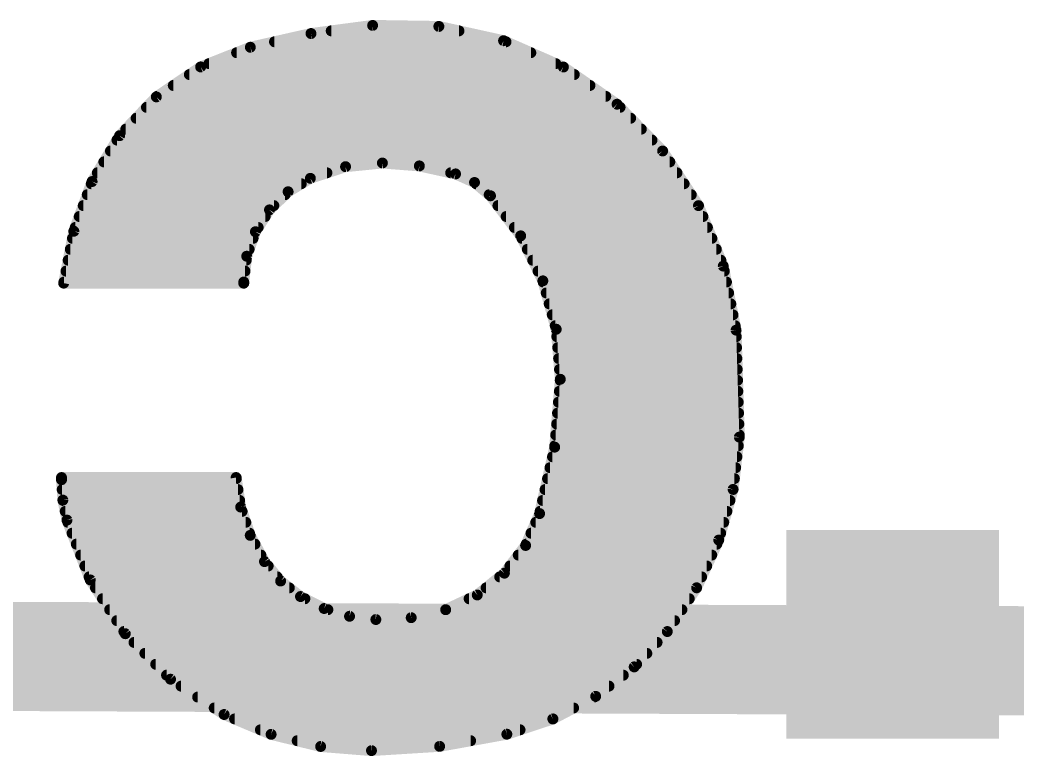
# Model space of a CAD drawing. Extents: x -28 to 79, y -23 to 28.
# Drawn here: x 7.394 to 9.714, y 10.556 to 12.268 of the extents above; entities that cross this region are included whole.
import ezdxf

# ---------------------------------------------------------------- set-up
doc = ezdxf.new("R2010")
doc.units = 0
doc.layers.add('1', color=12, linetype='CONTINUOUS')
doc.layers.add('22', color=53, linetype='CONTINUOUS')

# ---------------------------------------------------------------- blocks, each defined once
blk = doc.blocks.new('RECT')
blk.add_solid([(-0.5, -0.5), (0.5, -0.5), (-0.5, 0.5), (0.5, 0.5)])

msp = doc.modelspace()

# ---------------------------------------------------------------- linework, layer by layer
at = {"layer": '1', "const_width": 0.254}
msp.add_lwpolyline([(20.83, 10.73), (5.715, 10.795)], dxfattribs=at)
at = {"layer": '22', "const_width": 0.0254}
for points in [[(8.2144, 12.2555), (8.071, 12.2366)], [(8.1181, 12.2428), (8.4154, 12.2428)], [(8.3686, 12.2531), (8.2144, 12.2555)], [(8.5192, 12.2199), (8.3686, 12.2531)], [(8.071, 12.2366), (7.9299, 12.2047)], [(7.9861, 12.2174), (8.5249, 12.2174)], [(8.6583, 12.1588), (8.5192, 12.2199)], [(7.9299, 12.2047), (7.8142, 12.1589)], [(7.8978, 12.192), (8.5827, 12.192)], [(7.8142, 12.1589), (7.7112, 12.0892)], [(7.8336, 12.1666), (8.6405, 12.1666)], [(8.7832, 12.0722), (8.6583, 12.1588)], [(7.788, 12.1412), (8.6837, 12.1412)], [(7.7505, 12.1158), (8.7203, 12.1158)], [(7.7112, 12.0892), (7.6256, 11.999)], [(7.7129, 12.0904), (8.757, 12.0904)], [(7.6882, 12.065), (8.7903, 12.065)], [(8.8893, 11.9634), (8.7832, 12.0722)], [(7.6641, 12.0396), (8.815, 12.0396)], [(7.6401, 12.0142), (8.8398, 12.0142)], [(7.6256, 11.999), (7.5616, 11.8923)], [(7.6195, 11.9888), (8.8646, 11.9888)], [(7.6043, 11.9634), (8.8894, 11.9634)], [(8.9727, 11.8364), (8.8893, 11.9634)], [(7.589, 11.938), (8.906, 11.938)], [(8.0696, 11.8999), (8.1514, 11.9269)], [(8.1514, 11.9269), (8.2372, 11.9355)], [(8.2372, 11.9355), (8.3232, 11.9287)], [(8.3232, 11.9287), (8.4074, 11.9101)], [(7.5616, 11.8923), (7.5191, 11.7768)], [(7.5738, 11.9126), (8.1081, 11.9126)], [(8.0178, 11.8687), (8.0696, 11.8999)], [(8.3961, 11.9126), (8.9227, 11.9126)], [(8.4074, 11.9101), (8.4515, 11.8903)], [(7.5597, 11.8872), (8.0485, 11.8872)], [(7.9745, 11.8265), (8.0178, 11.8687)], [(8.4515, 11.8903), (8.4887, 11.8593)], [(8.4552, 11.8872), (8.9394, 11.8872)], [(7.5504, 11.8618), (8.0108, 11.8618)], [(8.4857, 11.8618), (8.9561, 11.8618)], [(8.4887, 11.8593), (8.559, 11.7661)], [(7.5411, 11.8364), (7.9846, 11.8364)], [(7.9418, 11.7756), (7.9745, 11.8265)], [(8.506, 11.8364), (8.9728, 11.8364)], [(9.0304, 11.6958), (8.9727, 11.8364)], [(7.5317, 11.811), (7.9645, 11.811)], [(8.5251, 11.811), (8.9832, 11.811)], [(7.5191, 11.7768), (7.4955, 11.6561)], [(7.5224, 11.7856), (7.9482, 11.7856)], [(7.9215, 11.7187), (7.9418, 11.7756)], [(8.5443, 11.7856), (8.9936, 11.7856)], [(7.5159, 11.7602), (7.9363, 11.7602)], [(8.559, 11.7661), (8.6106, 11.6614)], [(8.5619, 11.7602), (9.004, 11.7602)], [(7.5109, 11.7348), (7.9272, 11.7348)], [(8.5744, 11.7348), (9.0144, 11.7348)], [(7.5059, 11.7094), (7.9204, 11.7094)], [(7.9146, 11.6586), (7.9215, 11.7187)], [(8.5869, 11.7094), (9.0248, 11.7094)], [(7.501, 11.684), (7.9175, 11.684)], [(8.5994, 11.684), (9.0328, 11.684)], [(9.0602, 11.5468), (9.0304, 11.6958)], [(7.496, 11.6586), (7.9146, 11.6586)], [(7.9146, 11.6561), (7.9146, 11.6586)], [(8.6106, 11.6614), (8.6417, 11.5489)], [(8.6113, 11.6586), (9.0379, 11.6586)], [(7.4955, 11.6561), (7.9146, 11.6561)], [(8.6184, 11.6332), (9.0429, 11.6332)], [(8.6254, 11.6078), (9.048, 11.6078)], [(8.6324, 11.5824), (9.0531, 11.5824)], [(8.6394, 11.557), (9.0582, 11.557)], [(8.6417, 11.5489), (8.6512, 11.4325)], [(9.0678, 11.2979), (9.0602, 11.5468)], [(8.6431, 11.5316), (9.0607, 11.5316)], [(8.6452, 11.5062), (9.0614, 11.5062)], [(8.6472, 11.4808), (9.0622, 11.4808)], [(8.6493, 11.4554), (9.063, 11.4554)], [(8.6512, 11.4325), (8.6381, 11.2746)], [(8.651, 11.43), (9.0638, 11.43)], [(8.6489, 11.4046), (9.0645, 11.4046)], [(8.6468, 11.3792), (9.0653, 11.3792)], [(8.6447, 11.3538), (9.0661, 11.3538)], [(8.6426, 11.3284), (9.0669, 11.3284)], [(8.6405, 11.303), (9.0676, 11.303)], [(9.0533, 11.1763), (9.0678, 11.2979)], [(8.6381, 11.2746), (8.603, 11.1201)], [(8.6383, 11.2776), (9.0654, 11.2776)], [(8.633, 11.2522), (9.0623, 11.2522)], [(8.6272, 11.2268), (9.0593, 11.2268)], [(7.8969, 11.2039), (7.4905, 11.2039)], [(7.4905, 11.2039), (7.4905, 11.1989)], [(7.4905, 11.2014), (7.8973, 11.2014)], [(7.4905, 11.1989), (7.4937, 11.1515)], [(7.9075, 11.1352), (7.8969, 11.2039)], [(8.6215, 11.2014), (9.0563, 11.2014)], [(7.492, 11.176), (7.9012, 11.176)], [(8.6157, 11.176), (9.0532, 11.176)], [(9.0199, 11.0586), (9.0533, 11.1763)], [(7.4937, 11.1515), (7.5032, 11.1049)], [(7.4939, 11.1506), (7.9051, 11.1506)], [(8.6099, 11.1506), (9.046, 11.1506)], [(7.4991, 11.1252), (7.9108, 11.1252)], [(7.9297, 11.0694), (7.9075, 11.1352)], [(8.6042, 11.1252), (9.0388, 11.1252)], [(7.5032, 11.1049), (7.5574, 10.9658)], [(8.603, 11.1201), (8.5704, 11.0459)], [(7.5052, 11.0998), (7.9194, 11.0998)], [(8.5941, 11.0998), (9.0316, 11.0998)], [(7.5151, 11.0744), (7.928, 11.0744)], [(7.9629, 11.0084), (7.9297, 11.0694)], [(8.5829, 11.0744), (9.0244, 11.0744)], [(8.9684, 10.9475), (9.0199, 11.0586)], [(7.525, 11.049), (7.9408, 11.049)], [(8.5704, 11.0459), (8.5211, 10.9816)], [(8.5718, 11.049), (9.0154, 11.049)], [(7.5349, 11.0236), (7.9546, 11.0236)], [(8.5533, 11.0236), (9.0037, 11.0236)], [(7.5448, 10.9982), (7.9714, 10.9982)], [(8.0004, 10.9632), (7.9629, 11.0084)], [(8.5339, 10.9982), (8.9919, 10.9982)], [(7.5547, 10.9728), (7.9924, 10.9728)], [(7.5574, 10.9658), (7.6389, 10.8407)], [(8.0467, 10.9271), (8.0004, 10.9632)], [(8.5211, 10.9816), (8.4579, 10.9309)], [(8.5102, 10.9728), (8.9801, 10.9728)], [(7.5694, 10.9474), (8.0207, 10.9474)], [(8.4785, 10.9474), (8.9684, 10.9474)], [(8.9002, 10.8458), (8.9684, 10.9475)], [(7.5859, 10.922), (8.0568, 10.922)], [(8.1018, 10.8992), (8.0467, 10.9271)], [(8.4579, 10.9309), (8.3845, 10.8966)], [(8.439, 10.922), (8.9513, 10.922)], [(7.6025, 10.8966), (8.1104, 10.8966)], [(8.1608, 10.8813), (8.1018, 10.8992)], [(8.3845, 10.8966), (8.3043, 10.878)], [(8.3845, 10.8966), (8.9343, 10.8966)], [(7.619, 10.8712), (8.9172, 10.8712)], [(8.222, 10.8737), (8.1608, 10.8813)], [(8.3043, 10.878), (8.222, 10.8737)], [(7.6356, 10.8458), (8.9002, 10.8458)], [(7.6389, 10.8407), (7.7442, 10.7349)], [(8.8231, 10.7635), (8.9002, 10.8458)], [(7.6591, 10.8204), (8.8764, 10.8204)], [(7.6844, 10.795), (8.8526, 10.795)], [(7.7096, 10.7696), (8.8288, 10.7696)], [(8.7335, 10.6951), (8.8231, 10.7635)], [(7.7349, 10.7442), (8.7978, 10.7442)], [(7.7442, 10.7349), (7.8689, 10.6528)], [(7.7686, 10.7188), (8.7646, 10.7188)], [(7.8072, 10.6934), (8.7303, 10.6934)], [(8.6338, 10.6424), (8.7335, 10.6951)], [(7.8458, 10.668), (8.6822, 10.668)], [(7.8689, 10.6528), (7.9782, 10.6067)], [(7.8931, 10.6426), (8.6341, 10.6426)], [(8.5268, 10.607), (8.6338, 10.6424)], [(7.9532, 10.6172), (8.5576, 10.6172)], [(7.9782, 10.6067), (8.0935, 10.5784)], [(8.0389, 10.5918), (8.4426, 10.5918)], [(8.3704, 10.5788), (8.5268, 10.607)], [(8.0935, 10.5784), (8.2118, 10.5689)], [(8.2118, 10.5689), (8.3704, 10.5788)]]:
    msp.add_lwpolyline(points, dxfattribs=at)
at = {"layer": '22', "const_width": 0.0127}
for points in [[(8.1181, 12.2492, 1), (8.1181, 12.2365)], [(8.2145, 12.2618, 1), (8.2143, 12.2492)], [(8.2152, 12.2492, 1), (8.2136, 12.2618)], [(8.37, 12.2593, 1), (8.3672, 12.2469)], [(8.3685, 12.2468, 1), (8.3687, 12.2595)], [(8.4154, 12.2365, 1), (8.4154, 12.2492)], [(7.9861, 12.2238, 1), (7.9861, 12.2111)], [(8.0702, 12.2429, 1), (8.0718, 12.2303)], [(8.0724, 12.2304, 1), (8.0696, 12.2428)], [(8.5218, 12.2257, 1), (8.5166, 12.2141)], [(8.5178, 12.2137, 1), (8.5206, 12.2261)], [(8.5249, 12.2111, 1), (8.5249, 12.2238)], [(7.9285, 12.2109, 1), (7.9313, 12.1985)], [(7.9322, 12.1988, 1), (7.9276, 12.2106)], [(7.8978, 12.1983, 1), (7.8978, 12.1857)], [(8.5827, 12.1857, 1), (8.5827, 12.1983)], [(7.8119, 12.1648, 1), (7.8166, 12.153)], [(7.8178, 12.1537, 1), (7.8107, 12.1642)], [(7.8336, 12.173, 1), (7.8336, 12.1603)], [(8.6405, 12.1603, 1), (8.6405, 12.173)], [(8.6619, 12.164, 1), (8.6547, 12.1535)], [(8.6558, 12.1529, 1), (8.6609, 12.1646)], [(7.788, 12.1476, 1), (7.788, 12.1349)], [(8.6837, 12.1349, 1), (8.6837, 12.1476)], [(7.7505, 12.1221, 1), (7.7505, 12.1095)], [(8.7203, 12.1095, 1), (8.7203, 12.1221)], [(7.7076, 12.0945, 1), (7.7147, 12.084)], [(7.7129, 12.0968, 1), (7.7129, 12.0841)], [(7.7158, 12.0849, 1), (7.7066, 12.0936)], [(8.757, 12.0841, 1), (8.757, 12.0968)], [(7.6882, 12.0714, 1), (7.6882, 12.0587)], [(8.7878, 12.0766, 1), (8.7787, 12.0678)], [(8.7796, 12.067, 1), (8.7868, 12.0774)], [(8.7903, 12.0587, 1), (8.7903, 12.0714)], [(7.6641, 12.0459, 1), (7.6641, 12.0333)], [(8.815, 12.0333, 1), (8.815, 12.0459)], [(7.6401, 12.0206, 1), (7.6401, 12.0079)], [(8.8398, 12.0079, 1), (8.8398, 12.0206)], [(7.6195, 11.9952, 1), (7.6195, 11.9825)], [(7.621, 12.0033, 1), (7.6302, 11.9946)], [(7.6311, 11.9957, 1), (7.6202, 12.0022)], [(8.8646, 11.9825, 1), (8.8646, 11.9952)], [(7.6043, 11.9697, 1), (7.6043, 11.9571)], [(8.8946, 11.9669, 1), (8.884, 11.9599)], [(8.8848, 11.959, 1), (8.8939, 11.9679)], [(8.8894, 11.9571, 1), (8.8894, 11.9697)], [(7.589, 11.9444, 1), (7.589, 11.9317)], [(8.906, 11.9317, 1), (8.906, 11.9444)], [(8.1508, 11.9332, 1), (8.1521, 11.9206)], [(8.1534, 11.9209, 1), (8.1494, 11.933)], [(8.2377, 11.9418, 1), (8.2367, 11.9292)], [(8.2378, 11.9292, 1), (8.2366, 11.9418)], [(8.3245, 11.9349, 1), (8.3218, 11.9225)], [(8.3227, 11.9223, 1), (8.3237, 11.935)], [(7.5676, 11.8901, 1), (7.5556, 11.8945)], [(7.5738, 11.919, 1), (7.5738, 11.9063)], [(8.0676, 11.9059, 1), (8.0716, 11.8939)], [(8.0729, 11.8945, 1), (8.0663, 11.9053)], [(8.1081, 11.9063, 1), (8.1081, 11.919)], [(8.3961, 11.919, 1), (8.3961, 11.9063)], [(8.41, 11.9159, 1), (8.4048, 11.9043)], [(8.406, 11.9039, 1), (8.4088, 11.9163)], [(8.9227, 11.9063, 1), (8.9227, 11.919)], [(7.5597, 11.8935, 1), (7.5597, 11.8809)], [(7.5562, 11.8956, 1), (7.567, 11.889)], [(8.0145, 11.8741, 1), (8.0211, 11.8632)], [(8.0222, 11.8641, 1), (8.0134, 11.8732)], [(8.0485, 11.8809, 1), (8.0485, 11.8935)], [(8.4556, 11.8951, 1), (8.4475, 11.8854)], [(8.4489, 11.8845, 1), (8.4541, 11.8961)], [(8.4552, 11.8935, 1), (8.4552, 11.8809)], [(8.9394, 11.8809, 1), (8.9394, 11.8935)], [(7.5504, 11.8681, 1), (7.5504, 11.8555)], [(8.0108, 11.8555, 1), (8.0108, 11.8681)], [(8.4857, 11.8681, 1), (8.4857, 11.8555)], [(8.4938, 11.8631, 1), (8.4836, 11.8555)], [(8.4846, 11.8544, 1), (8.4928, 11.8642)], [(8.9561, 11.8555, 1), (8.9561, 11.8681)], [(7.5411, 11.8428, 1), (7.5411, 11.8301)], [(7.97, 11.8311, 1), (7.9789, 11.822)], [(7.9798, 11.8231, 1), (7.9691, 11.8299)], [(7.9846, 11.8301, 1), (7.9846, 11.8428)], [(8.506, 11.8428, 1), (8.506, 11.8301)], [(8.9786, 11.8388, 1), (8.9669, 11.834)], [(8.9674, 11.8329, 1), (8.9781, 11.8399)], [(8.9728, 11.8301, 1), (8.9728, 11.8428)], [(7.5317, 11.8173, 1), (7.5317, 11.8047)], [(7.9645, 11.8047, 1), (7.9645, 11.8173)], [(8.5251, 11.8173, 1), (8.5251, 11.8047)], [(8.9832, 11.8047, 1), (8.9832, 11.8173)], [(7.5254, 11.7756, 1), (7.5129, 11.7781)], [(7.5224, 11.7919, 1), (7.5224, 11.7793)], [(7.9478, 11.7735, 1), (7.9358, 11.7778)], [(7.9482, 11.7793, 1), (7.9482, 11.7919)], [(8.5443, 11.7919, 1), (8.5443, 11.7793)], [(8.9936, 11.7793, 1), (8.9936, 11.7919)], [(7.5159, 11.7666, 1), (7.5159, 11.7539)], [(7.5132, 11.779, 1), (7.5251, 11.7746)], [(7.9364, 11.7791, 1), (7.9471, 11.7722)], [(7.9363, 11.7539, 1), (7.9363, 11.7666)], [(8.5647, 11.7689, 1), (8.5533, 11.7633)], [(8.5539, 11.7623, 1), (8.5641, 11.7699)], [(8.5619, 11.7666, 1), (8.5619, 11.7539)], [(9.004, 11.7539, 1), (9.004, 11.7666)], [(7.5109, 11.7411, 1), (7.5109, 11.7285)], [(7.9272, 11.7285, 1), (7.9272, 11.7411)], [(8.5744, 11.7411, 1), (8.5744, 11.7285)], [(9.0144, 11.7285, 1), (9.0144, 11.7411)], [(7.5059, 11.7157, 1), (7.5059, 11.7031)], [(7.9278, 11.718, 1), (7.9152, 11.7194)], [(7.9155, 11.7208, 1), (7.9275, 11.7165)], [(7.9204, 11.7031, 1), (7.9204, 11.7157)], [(8.5869, 11.7157, 1), (8.5869, 11.7031)], [(9.0248, 11.7031, 1), (9.0248, 11.7157)], [(7.501, 11.6904, 1), (7.501, 11.6777)], [(7.9175, 11.6777, 1), (7.9175, 11.6904)], [(8.5994, 11.6904, 1), (8.5994, 11.6777)], [(9.0366, 11.6971, 1), (9.0242, 11.6946)], [(9.0245, 11.6934, 1), (9.0363, 11.6982)], [(9.0328, 11.6777, 1), (9.0328, 11.6904)], [(7.496, 11.6649, 1), (7.496, 11.6523)], [(7.921, 11.6586, 1), (7.9082, 11.6586)], [(7.9146, 11.6523, 1), (7.9146, 11.6649)], [(8.6167, 11.6631, 1), (8.6045, 11.6597)], [(8.6113, 11.6649, 1), (8.6113, 11.6523)], [(9.0379, 11.6523, 1), (9.0379, 11.6649)], [(7.4893, 11.6573, 1), (7.5017, 11.6549)], [(7.4955, 11.6624, 1), (7.4955, 11.6498)], [(7.9082, 11.6561, 1), (7.921, 11.6561)], [(7.9083, 11.6593, 1), (7.9209, 11.6579)], [(7.9146, 11.6498, 1), (7.9146, 11.6624)], [(8.6049, 11.6586, 1), (8.6163, 11.6642)], [(8.6184, 11.6395, 1), (8.6184, 11.6269)], [(9.0429, 11.6269, 1), (9.0429, 11.6395)], [(8.6254, 11.6142, 1), (8.6254, 11.6015)], [(9.048, 11.6015, 1), (9.048, 11.6142)], [(8.6324, 11.5887, 1), (8.6324, 11.5761)], [(9.0531, 11.5761, 1), (9.0531, 11.5887)], [(8.6394, 11.5633, 1), (8.6394, 11.5507)], [(8.648, 11.5494, 1), (8.6354, 11.5483)], [(8.6356, 11.5472, 1), (8.6478, 11.5505)], [(9.0665, 11.547, 1), (9.0539, 11.5466)], [(9.0582, 11.5507, 1), (9.0582, 11.5633)], [(8.6431, 11.538, 1), (8.6431, 11.5253)], [(9.054, 11.5456, 1), (9.0664, 11.548)], [(9.0607, 11.5253, 1), (9.0607, 11.538)], [(8.6452, 11.5125, 1), (8.6452, 11.4999)], [(9.0614, 11.4999, 1), (9.0614, 11.5125)], [(8.6472, 11.4871, 1), (8.6472, 11.4745)], [(9.0622, 11.4745, 1), (9.0622, 11.4871)], [(8.6493, 11.4618, 1), (8.6493, 11.4491)], [(9.063, 11.4491, 1), (9.063, 11.4618)], [(8.651, 11.4363, 1), (8.651, 11.4237)], [(8.6575, 11.432, 1), (8.6449, 11.433)], [(8.6449, 11.432, 1), (8.6575, 11.433)], [(9.0638, 11.4237, 1), (9.0638, 11.4363)], [(8.6489, 11.4109, 1), (8.6489, 11.3983)], [(9.0645, 11.3983, 1), (9.0645, 11.4109)], [(8.6468, 11.3856, 1), (8.6468, 11.3729)], [(9.0653, 11.3729, 1), (9.0653, 11.3856)], [(8.6447, 11.3601, 1), (8.6447, 11.3475)], [(9.0661, 11.3475, 1), (9.0661, 11.3601)], [(8.6426, 11.3347, 1), (8.6426, 11.3221)], [(9.0669, 11.3221, 1), (9.0669, 11.3347)], [(8.6405, 11.3094, 1), (8.6405, 11.2967)], [(9.0741, 11.2971, 1), (9.0615, 11.2987)], [(9.0615, 11.2977, 1), (9.0741, 11.2981)], [(9.0676, 11.2967, 1), (9.0676, 11.3094)], [(8.6318, 11.2751, 1), (8.6444, 11.2741)], [(8.6383, 11.284, 1), (8.6383, 11.2713)], [(8.6443, 11.2732, 1), (8.6319, 11.276)], [(9.0654, 11.2713, 1), (9.0654, 11.284)], [(8.633, 11.2585, 1), (8.633, 11.2459)], [(9.0623, 11.2459, 1), (9.0623, 11.2585)], [(8.6272, 11.2332, 1), (8.6272, 11.2205)], [(9.0593, 11.2205, 1), (9.0593, 11.2332)], [(7.4969, 11.2039, 1), (7.4841, 11.2039)], [(7.4905, 11.2103, 1), (7.4905, 11.1976)], [(7.4905, 11.2078, 1), (7.4905, 11.1951)], [(7.4968, 11.1993, 1), (7.4842, 11.1985)], [(7.9032, 11.2049, 1), (7.8906, 11.2029)], [(7.8969, 11.1976, 1), (7.8969, 11.2103)], [(7.8973, 11.1951, 1), (7.8973, 11.2078)], [(8.6215, 11.2078, 1), (8.6215, 11.1951)], [(9.0563, 11.1951, 1), (9.0563, 11.2078)], [(7.4841, 11.1989, 1), (7.4969, 11.1989)], [(7.492, 11.1823, 1), (7.492, 11.1697)], [(7.9012, 11.1697, 1), (7.9012, 11.1823)], [(8.6157, 11.1823, 1), (8.6157, 11.1697)], [(9.0594, 11.1746, 1), (9.0472, 11.1781)], [(9.0532, 11.1697, 1), (9.0532, 11.1823)], [(7.4999, 11.1527, 1), (7.4875, 11.1502)], [(7.4939, 11.157, 1), (7.4939, 11.1443)], [(7.9051, 11.1443, 1), (7.9051, 11.157)], [(8.6099, 11.157, 1), (8.6099, 11.1443)], [(9.046, 11.1443, 1), (9.046, 11.157)], [(9.047, 11.1771, 1), (9.0596, 11.1756)], [(7.4874, 11.151, 1), (7.5, 11.1519)], [(7.4991, 11.1316, 1), (7.4991, 11.1189)], [(7.9135, 11.1373, 1), (7.9014, 11.1332)], [(7.9012, 11.1343, 1), (7.9137, 11.1362)], [(7.9108, 11.1189, 1), (7.9108, 11.1316)], [(8.6042, 11.1316, 1), (8.6042, 11.1189)], [(9.0388, 11.1189, 1), (9.0388, 11.1316)], [(7.5091, 11.1072, 1), (7.4973, 11.1026)], [(8.5968, 11.1215, 1), (8.6092, 11.1187)], [(8.6088, 11.1175, 1), (8.5972, 11.1227)], [(7.497, 11.1036, 1), (7.5094, 11.1062)], [(7.5052, 11.1061, 1), (7.5052, 11.0935)], [(7.9194, 11.0935, 1), (7.9194, 11.1061)], [(8.5941, 11.1061, 1), (8.5941, 11.0935)], [(9.0316, 11.0935, 1), (9.0316, 11.1061)], [(7.5151, 11.0808, 1), (7.5151, 11.0681)], [(7.9353, 11.0724, 1), (7.9241, 11.0664)], [(7.9237, 11.0674, 1), (7.9357, 11.0714)], [(7.928, 11.0681, 1), (7.928, 11.0808)], [(8.5829, 11.0808, 1), (8.5829, 11.0681)], [(9.0256, 11.0559, 1), (9.0141, 11.0612)], [(9.0244, 11.0681, 1), (9.0244, 11.0808)], [(7.525, 11.0554, 1), (7.525, 11.0427)], [(7.9408, 11.0427, 1), (7.9408, 11.0554)], [(8.5646, 11.0485, 1), (8.5762, 11.0434)], [(8.5718, 11.0554, 1), (8.5718, 11.0427)], [(8.5755, 11.042, 1), (8.5654, 11.0498)], [(9.0138, 11.0603, 1), (9.026, 11.0568)], [(9.0154, 11.0427, 1), (9.0154, 11.0554)], [(7.5349, 11.0299, 1), (7.5349, 11.0173)], [(7.9546, 11.0173, 1), (7.9546, 11.0299)], [(8.5533, 11.0299, 1), (8.5533, 11.0173)], [(9.0037, 11.0173, 1), (9.0037, 11.0299)], [(7.5448, 11.0046, 1), (7.5448, 10.9919)], [(7.9678, 11.0125, 1), (7.958, 11.0043)], [(7.9573, 11.0054, 1), (7.9685, 11.0114)], [(7.9714, 10.9919, 1), (7.9714, 11.0046)], [(8.5339, 11.0046, 1), (8.5339, 10.9919)], [(8.9919, 10.9919, 1), (8.9919, 11.0046)], [(7.5547, 10.9792, 1), (7.5547, 10.9665)], [(7.5627, 10.9693, 1), (7.5521, 10.9623)], [(7.9924, 10.9665, 1), (7.9924, 10.9792)], [(8.0043, 10.9682, 1), (7.9965, 10.9582)], [(8.5102, 10.9792, 1), (8.5102, 10.9665)], [(8.5161, 10.9855, 1), (8.5262, 10.9777)], [(8.5251, 10.9766, 1), (8.5171, 10.9865)], [(8.9801, 10.9665, 1), (8.9801, 10.9792)], [(7.5515, 10.9635, 1), (7.5633, 10.9681)], [(7.5694, 10.9537, 1), (7.5694, 10.9411)], [(7.9955, 10.9592, 1), (8.0053, 10.9673)], [(8.0207, 10.9411, 1), (8.0207, 10.9537)], [(8.4785, 10.9537, 1), (8.4785, 10.9411)], [(8.9627, 10.9501, 1), (8.9742, 10.9448)], [(8.9737, 10.9439, 1), (8.9631, 10.951)], [(8.9684, 10.9411, 1), (8.9684, 10.9537)], [(7.5859, 10.9284, 1), (7.5859, 10.9157)], [(8.0496, 10.9328, 1), (8.0438, 10.9214)], [(8.0428, 10.9221, 1), (8.0506, 10.9321)], [(8.0568, 10.9157, 1), (8.0568, 10.9284)], [(8.439, 10.9284, 1), (8.439, 10.9157)], [(8.454, 10.9358, 1), (8.4619, 10.9259)], [(8.4606, 10.9251, 1), (8.4553, 10.9366)], [(8.9513, 10.9157, 1), (8.9513, 10.9284)], [(7.6025, 10.903, 1), (7.6025, 10.8903)], [(8.1036, 10.9053, 1), (8.0999, 10.8932)], [(8.0989, 10.8936, 1), (8.1046, 10.9049)], [(8.1104, 10.8903, 1), (8.1104, 10.903)], [(8.3845, 10.903, 1), (8.3845, 10.8903)], [(8.3818, 10.9024, 1), (8.3872, 10.8908)], [(8.3859, 10.8904, 1), (8.3831, 10.9028)], [(8.9343, 10.8903, 1), (8.9343, 10.903)], [(7.619, 10.8775, 1), (7.619, 10.8649)], [(8.1615, 10.8876, 1), (8.16, 10.875)], [(8.1589, 10.8752, 1), (8.1626, 10.8873)], [(8.2217, 10.88, 1), (8.2223, 10.8674)], [(8.2212, 10.8674, 1), (8.2228, 10.88)], [(8.3028, 10.8841, 1), (8.3057, 10.8718)], [(8.3046, 10.8716, 1), (8.3039, 10.8843)], [(8.9172, 10.8649, 1), (8.9172, 10.8775)], [(7.6356, 10.8521, 1), (7.6356, 10.8395)], [(7.6434, 10.8452, 1), (7.6344, 10.8362)], [(7.6336, 10.8372, 1), (7.6442, 10.8442)], [(8.8949, 10.8493, 1), (8.9055, 10.8423)], [(8.9048, 10.8415, 1), (8.8956, 10.8501)], [(8.9002, 10.8395, 1), (8.9002, 10.8521)], [(7.6591, 10.8268, 1), (7.6591, 10.8141)], [(8.8764, 10.8141, 1), (8.8764, 10.8268)], [(7.6844, 10.8013, 1), (7.6844, 10.7887)], [(8.8526, 10.7887, 1), (8.8526, 10.8013)], [(7.7096, 10.7759, 1), (7.7096, 10.7633)], [(8.8185, 10.7678, 1), (8.8278, 10.7592)], [(8.827, 10.7585, 1), (8.8193, 10.7686)], [(8.8288, 10.7633, 1), (8.8288, 10.7759)], [(7.7349, 10.7506, 1), (7.7349, 10.7379)], [(7.7477, 10.7402, 1), (7.7407, 10.7296)], [(7.7397, 10.7304, 1), (7.7487, 10.7394)], [(8.7978, 10.7379, 1), (8.7978, 10.7506)], [(7.7686, 10.7251, 1), (7.7686, 10.7125)], [(8.7646, 10.7125, 1), (8.7646, 10.7251)], [(7.8072, 10.6997, 1), (7.8072, 10.6871)], [(8.7297, 10.7001, 1), (8.7374, 10.69)], [(8.7303, 10.6871, 1), (8.7303, 10.6997)], [(8.7365, 10.6895, 1), (8.7306, 10.7007)], [(7.8458, 10.6744, 1), (7.8458, 10.6617)], [(8.6822, 10.6617, 1), (8.6822, 10.6744)], [(7.8714, 10.6587, 1), (7.8664, 10.6469)], [(7.8654, 10.6475, 1), (7.8724, 10.6581)], [(7.8931, 10.6489, 1), (7.8931, 10.6363)], [(8.6309, 10.6481, 1), (8.6368, 10.6368)], [(8.6358, 10.6364, 1), (8.6318, 10.6485)], [(8.6341, 10.6363, 1), (8.6341, 10.6489)], [(7.9532, 10.6235, 1), (7.9532, 10.6109)], [(8.5576, 10.6109, 1), (8.5576, 10.6235)], [(7.9797, 10.6128, 1), (7.9767, 10.6005)], [(7.9758, 10.6008, 1), (7.9807, 10.6125)], [(8.0389, 10.5982, 1), (8.0389, 10.5855)], [(8.4426, 10.5855, 1), (8.4426, 10.5982)], [(8.5248, 10.613, 1), (8.5288, 10.601)], [(8.5279, 10.6008, 1), (8.5257, 10.6132)], [(8.094, 10.5848, 1), (8.093, 10.5721)], [(8.092, 10.5723, 1), (8.095, 10.5846)], [(8.2114, 10.5752, 1), (8.2122, 10.5626)], [(8.2113, 10.5626, 1), (8.2123, 10.5752)], [(8.3693, 10.585, 1), (8.3715, 10.5725)], [(8.3708, 10.5724, 1), (8.37, 10.5851)]]:
    msp.add_lwpolyline(points, format="xyb", dxfattribs=at)

# ---------------------------------------------------------------- block references
at = {"layer": '22', "xscale": 0.4953, "yscale": 0.4851, "rotation": 180}
msp.add_blockref('RECT', (9.4246, 10.8395), dxfattribs=at)

doc.saveas('drawing.dxf')
